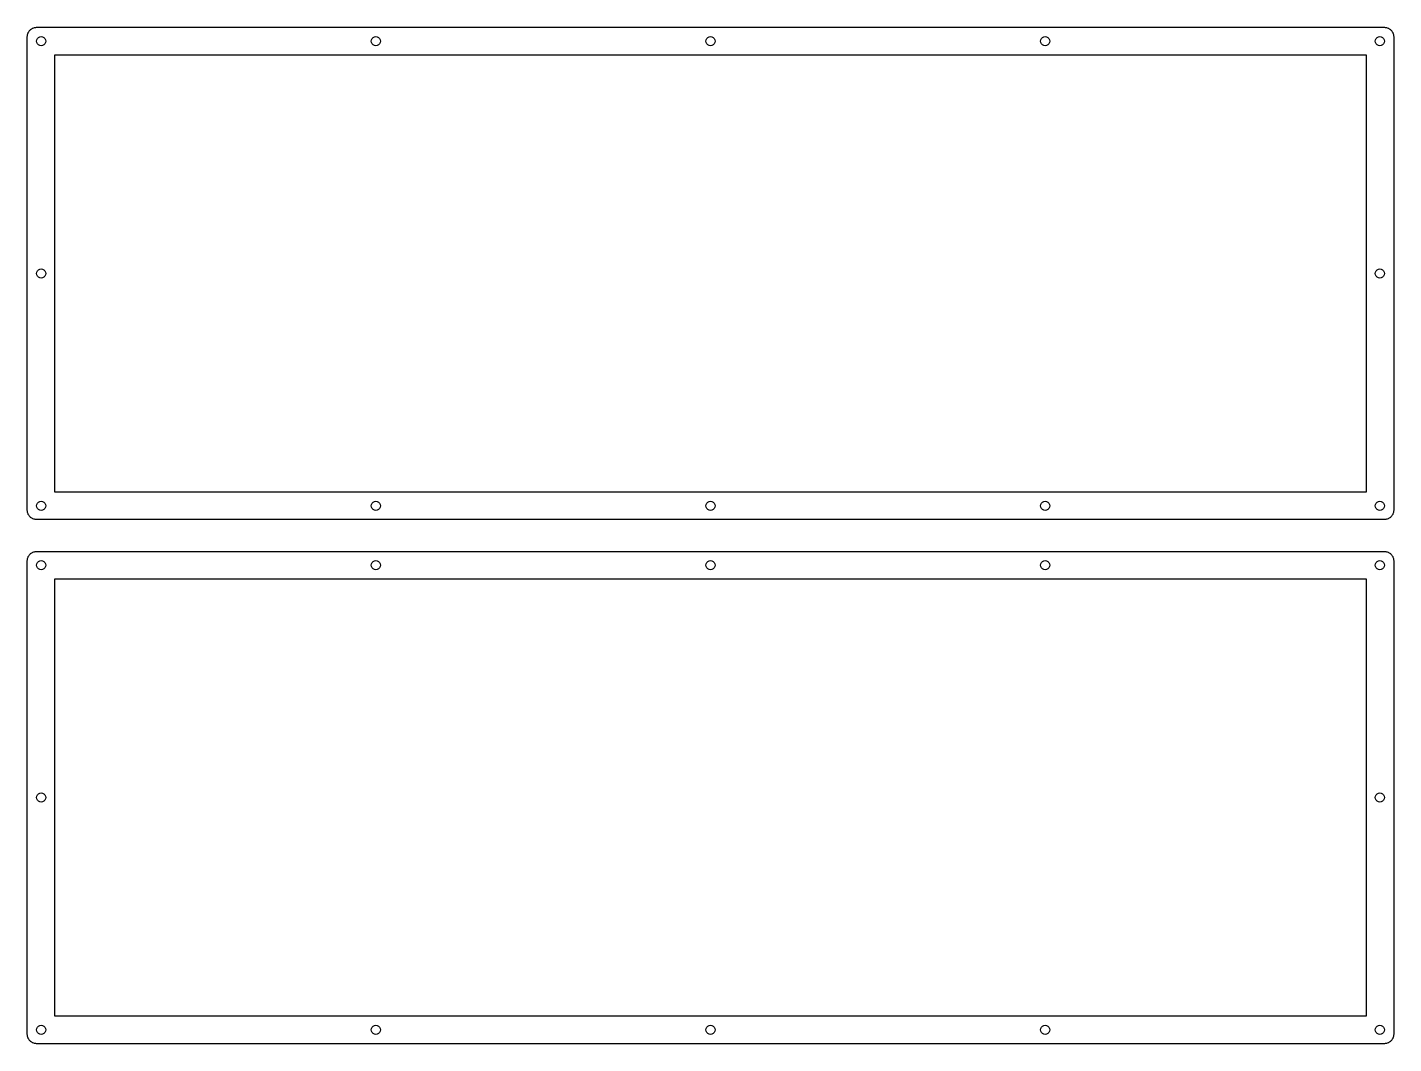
# Model space of a CAD drawing. Extents: x 0 to 11.7, y 0 to 8.7.
import ezdxf

# ---------------------------------------------------------------- set-up
doc = ezdxf.new("R2010")
doc.units = 0
doc.layers.add('Layer_1', color=7, linetype='CONTINUOUS')

msp = doc.modelspace()

# ---------------------------------------------------------------- linework, layer by layer
at = {"layer": 'Layer_1', "color": 7}
for points in [[(11.724213, 8.662137), (11.725394, 8.656074), (11.726142, 8.649932), (11.726378, 8.643751), (11.726378, 4.57879), (11.726142, 4.572609), (11.725394, 4.566468), (11.724213, 4.560405), (11.72252, 4.55446), (11.720394, 4.548672), (11.717795, 4.543042), (11.714764, 4.537649), (11.711339, 4.532491), (11.70752, 4.527649), (11.703307, 4.523121), (11.69878, 4.518909), (11.693937, 4.51509), (11.68878, 4.511664), (11.683386, 4.508633), (11.677756, 4.506035), (11.671969, 4.503909), (11.666024, 4.502216), (11.659961, 4.501035), (11.653819, 4.500286), (11.647638, 4.50005), (0.082677, 4.50005), (0.076496, 4.500286), (0.070354, 4.501035), (0.064291, 4.502216), (0.058346, 4.503909), (0.052559, 4.506035), (0.046929, 4.508633), (0.041535, 4.511664), (0.036378, 4.51509), (0.031535, 4.518909), (0.027008, 4.523121), (0.022795, 4.527649), (0.018976, 4.532491), (0.015551, 4.537649), (0.01252, 4.543042), (0.009921, 4.548672), (0.007795, 4.55446), (0.006102, 4.560405), (0.004921, 4.566468), (0.004173, 4.572609), (0.003937, 4.57879), (0.003937, 8.643751), (0.004173, 8.649932), (0.004921, 8.656074), (0.006102, 8.662137), (0.007795, 8.668082), (0.009921, 8.673869), (0.01252, 8.679499), (0.015551, 8.684893), (0.018976, 8.69005), (0.022795, 8.694893), (0.027008, 8.69942), (0.031535, 8.703633), (0.036378, 8.707452), (0.041535, 8.710877), (0.046929, 8.713909), (0.052559, 8.716507), (0.058346, 8.718633), (0.064291, 8.720326), (0.070354, 8.721507), (0.076496, 8.722255), (0.082677, 8.722491), (11.647638, 8.722491), (11.653819, 8.722255), (11.659961, 8.721507), (11.666024, 8.720326), (11.671969, 8.718633), (11.677756, 8.716507), (11.683386, 8.713909), (11.68878, 8.710877), (11.693937, 8.707452), (11.69878, 8.703633), (11.703307, 8.69942), (11.70752, 8.694893), (11.711339, 8.69005), (11.714764, 8.684893), (11.717795, 8.679499), (11.720394, 8.673869), (11.72252, 8.668082), (11.724213, 8.662137)], [(0.090197, 8.627531), (0.098898, 8.636231), (0.109882, 8.641822), (0.122047, 8.643751), (0.134213, 8.641822), (0.145197, 8.636231), (0.153898, 8.627531), (0.159488, 8.616546), (0.161417, 8.604381), (0.159488, 8.592216), (0.153898, 8.581231), (0.145197, 8.572531), (0.134213, 8.56694), (0.122047, 8.565011), (0.109882, 8.56694), (0.098898, 8.572531), (0.090197, 8.581231), (0.084606, 8.592216), (0.082677, 8.604381), (0.084606, 8.616546), (0.090197, 8.627531)], [(2.961732, 8.627531), (2.970472, 8.636231), (2.981417, 8.641822), (2.993622, 8.643751), (3.005787, 8.641822), (3.016732, 8.636231), (3.025472, 8.627531), (3.031063, 8.616546), (3.032992, 8.604381), (3.031063, 8.592216), (3.025472, 8.581231), (3.016732, 8.572531), (3.005787, 8.56694), (2.993622, 8.565011), (2.981417, 8.56694), (2.970472, 8.572531), (2.961732, 8.581231), (2.956142, 8.592216), (2.954252, 8.604381), (2.956142, 8.616546), (2.961732, 8.627531)], [(5.833307, 8.627531), (5.842008, 8.636231), (5.852992, 8.641822), (5.865158, 8.643751), (5.877323, 8.641822), (5.888307, 8.636231), (5.897008, 8.627531), (5.902598, 8.616546), (5.904528, 8.604381), (5.902598, 8.592216), (5.897008, 8.581231), (5.888307, 8.572531), (5.877323, 8.56694), (5.865158, 8.565011), (5.852992, 8.56694), (5.842008, 8.572531), (5.833307, 8.581231), (5.827717, 8.592216), (5.825787, 8.604381), (5.827717, 8.616546), (5.833307, 8.627531)], [(8.704843, 8.627531), (8.713583, 8.636231), (8.724528, 8.641822), (8.736732, 8.643751), (8.748898, 8.641822), (8.759843, 8.636231), (8.768583, 8.627531), (8.774173, 8.616546), (8.776102, 8.604381), (8.774173, 8.592216), (8.768583, 8.581231), (8.759843, 8.572531), (8.748898, 8.56694), (8.736732, 8.565011), (8.724528, 8.56694), (8.713583, 8.572531), (8.704843, 8.581231), (8.699252, 8.592216), (8.697362, 8.604381), (8.699252, 8.616546), (8.704843, 8.627531)], [(11.576417, 8.627531), (11.585118, 8.636231), (11.596102, 8.641822), (11.608268, 8.643751), (11.620433, 8.641822), (11.631417, 8.636231), (11.640118, 8.627531), (11.645709, 8.616546), (11.647638, 8.604381), (11.645709, 8.592216), (11.640118, 8.581231), (11.631417, 8.572531), (11.620433, 8.56694), (11.608268, 8.565011), (11.596102, 8.56694), (11.585118, 8.572531), (11.576417, 8.581231), (11.570827, 8.592216), (11.568898, 8.604381), (11.570827, 8.616546), (11.576417, 8.627531)], [(0.240158, 8.486271), (11.490158, 8.486271), (11.490158, 4.736271), (0.240157, 4.736271), (0.240158, 8.486271)], [(0.090197, 6.63442), (0.098898, 6.643121), (0.109882, 6.648712), (0.122047, 6.650641), (0.134213, 6.648712), (0.145197, 6.643121), (0.153898, 6.63442), (0.159488, 6.623436), (0.161417, 6.611271), (0.159488, 6.599105), (0.153898, 6.588121), (0.145197, 6.57942), (0.134213, 6.57383), (0.122047, 6.571901), (0.109882, 6.57383), (0.098898, 6.57942), (0.090197, 6.588121), (0.084606, 6.599105), (0.082677, 6.611271), (0.084606, 6.623436), (0.090197, 6.63442)], [(11.576417, 6.63442), (11.585118, 6.643121), (11.596102, 6.648712), (11.608268, 6.650641), (11.620433, 6.648712), (11.631417, 6.643121), (11.640118, 6.63442), (11.645709, 6.623436), (11.647638, 6.611271), (11.645709, 6.599105), (11.640118, 6.588121), (11.631417, 6.57942), (11.620433, 6.57383), (11.608268, 6.571901), (11.596102, 6.57383), (11.585118, 6.57942), (11.576417, 6.588121), (11.570827, 6.599105), (11.568898, 6.611271), (11.570827, 6.623436), (11.576417, 6.63442)], [(0.090197, 4.64131), (0.098898, 4.650011), (0.109882, 4.655601), (0.122047, 4.657531), (0.134213, 4.655601), (0.145197, 4.650011), (0.153898, 4.64131), (0.159488, 4.630326), (0.161417, 4.61816), (0.159488, 4.605995), (0.153898, 4.595011), (0.145197, 4.58631), (0.134213, 4.58072), (0.122047, 4.57879), (0.109882, 4.58072), (0.098898, 4.58631), (0.090197, 4.595011), (0.084606, 4.605995), (0.082677, 4.61816), (0.084606, 4.630326), (0.090197, 4.64131)], [(2.961732, 4.64131), (2.970472, 4.650011), (2.981417, 4.655601), (2.993622, 4.657531), (3.005787, 4.655601), (3.016732, 4.650011), (3.025472, 4.64131), (3.031063, 4.630326), (3.032992, 4.61816), (3.031063, 4.605995), (3.025472, 4.595011), (3.016732, 4.58631), (3.005787, 4.58072), (2.993622, 4.57879), (2.981417, 4.58072), (2.970472, 4.58631), (2.961732, 4.595011), (2.956142, 4.605995), (2.954252, 4.61816), (2.956142, 4.630326), (2.961732, 4.64131)], [(5.833307, 4.64131), (5.842008, 4.650011), (5.852992, 4.655601), (5.865158, 4.657531), (5.877323, 4.655601), (5.888307, 4.650011), (5.897008, 4.64131), (5.902598, 4.630326), (5.904528, 4.61816), (5.902598, 4.605995), (5.897008, 4.595011), (5.888307, 4.58631), (5.877323, 4.58072), (5.865158, 4.57879), (5.852992, 4.58072), (5.842008, 4.58631), (5.833307, 4.595011), (5.827717, 4.605995), (5.825787, 4.61816), (5.827717, 4.630326), (5.833307, 4.64131)], [(8.704843, 4.64131), (8.713583, 4.650011), (8.724528, 4.655601), (8.736732, 4.657531), (8.748898, 4.655601), (8.759843, 4.650011), (8.768583, 4.64131), (8.774173, 4.630326), (8.776102, 4.61816), (8.774173, 4.605995), (8.768583, 4.595011), (8.759843, 4.58631), (8.748898, 4.58072), (8.736732, 4.57879), (8.724528, 4.58072), (8.713583, 4.58631), (8.704843, 4.595011), (8.699252, 4.605995), (8.697362, 4.61816), (8.699252, 4.630326), (8.704843, 4.64131)], [(11.576417, 4.64131), (11.585118, 4.650011), (11.596102, 4.655601), (11.608268, 4.657531), (11.620433, 4.655601), (11.631417, 4.650011), (11.640118, 4.64131), (11.645709, 4.630326), (11.647638, 4.61816), (11.645709, 4.605995), (11.640118, 4.595011), (11.631417, 4.58631), (11.620433, 4.58072), (11.608268, 4.57879), (11.596102, 4.58072), (11.585118, 4.58631), (11.576417, 4.595011), (11.570827, 4.605995), (11.568898, 4.61816), (11.570827, 4.630326), (11.576417, 4.64131)], [(11.725394, 0.070354), (11.724213, 0.064291), (11.72252, 0.058346), (11.720394, 0.052559), (11.717795, 0.046929), (11.714764, 0.041535), (11.711339, 0.036378), (11.70752, 0.031535), (11.703307, 0.027008), (11.69878, 0.022795), (11.693937, 0.018976), (11.68878, 0.015551), (11.683386, 0.012519), (11.677756, 0.009921), (11.671969, 0.007795), (11.666024, 0.006102), (11.659961, 0.004921), (11.653819, 0.004173), (11.647638, 0.003937), (0.082677, 0.003937), (0.076496, 0.004173), (0.070354, 0.004921), (0.064291, 0.006102), (0.058346, 0.007795), (0.052559, 0.009921), (0.046929, 0.012519), (0.041535, 0.015551), (0.036378, 0.018976), (0.031535, 0.022795), (0.027008, 0.027008), (0.022795, 0.031535), (0.018976, 0.036378), (0.015551, 0.041535), (0.01252, 0.046929), (0.009921, 0.052559), (0.007795, 0.058346), (0.006102, 0.064291), (0.004921, 0.070354), (0.004173, 0.076496), (0.003937, 0.082677), (0.003937, 4.147638), (0.004173, 4.153819), (0.004921, 4.15996), (0.006102, 4.166023), (0.007795, 4.171968), (0.009921, 4.177756), (0.01252, 4.183386), (0.015551, 4.188779), (0.018976, 4.193937), (0.022795, 4.198779), (0.027008, 4.203307), (0.031535, 4.20752), (0.036378, 4.211338), (0.041535, 4.214764), (0.046929, 4.217795), (0.052559, 4.220394), (0.058346, 4.22252), (0.064291, 4.224212), (0.070354, 4.225394), (0.076496, 4.226142), (0.082677, 4.226378), (11.647638, 4.226378), (11.653819, 4.226142), (11.659961, 4.225394), (11.666024, 4.224212), (11.671969, 4.22252), (11.677756, 4.220394), (11.683386, 4.217795), (11.68878, 4.214764), (11.693937, 4.211338), (11.69878, 4.20752), (11.703307, 4.203307), (11.70752, 4.198779), (11.711339, 4.193937), (11.714764, 4.188779), (11.717795, 4.183386), (11.720394, 4.177756), (11.72252, 4.171968), (11.724213, 4.166023), (11.725394, 4.15996), (11.726142, 4.153819), (11.726378, 4.147638), (11.726378, 0.082677), (11.726142, 0.076496), (11.725394, 0.070354)], [(0.153898, 4.131417), (0.159488, 4.120433), (0.161417, 4.108268), (0.159488, 4.096102), (0.153898, 4.085118), (0.145197, 4.076417), (0.134213, 4.070827), (0.122047, 4.068897), (0.109882, 4.070827), (0.098898, 4.076417), (0.090197, 4.085118), (0.084606, 4.096102), (0.082677, 4.108268), (0.084606, 4.120433), (0.090197, 4.131417), (0.098898, 4.140118), (0.109882, 4.145708), (0.122047, 4.147638), (0.134213, 4.145708), (0.145197, 4.140118), (0.153898, 4.131417)], [(3.025472, 4.131417), (3.031063, 4.120433), (3.032992, 4.108268), (3.031063, 4.096102), (3.025472, 4.085118), (3.016732, 4.076417), (3.005787, 4.070827), (2.993622, 4.068897), (2.981417, 4.070827), (2.970472, 4.076417), (2.961732, 4.085118), (2.956142, 4.096102), (2.954252, 4.108268), (2.956142, 4.120433), (2.961732, 4.131417), (2.970472, 4.140118), (2.981417, 4.145708), (2.993622, 4.147638), (3.005787, 4.145708), (3.016732, 4.140118), (3.025472, 4.131417)], [(5.897008, 4.131417), (5.902598, 4.120433), (5.904528, 4.108268), (5.902598, 4.096102), (5.897008, 4.085118), (5.888307, 4.076417), (5.877323, 4.070827), (5.865158, 4.068897), (5.852992, 4.070827), (5.842008, 4.076417), (5.833307, 4.085118), (5.827717, 4.096102), (5.825787, 4.108268), (5.827717, 4.120433), (5.833307, 4.131417), (5.842008, 4.140118), (5.852992, 4.145708), (5.865158, 4.147638), (5.877323, 4.145708), (5.888307, 4.140118), (5.897008, 4.131417)], [(8.768583, 4.131417), (8.774173, 4.120433), (8.776102, 4.108268), (8.774173, 4.096102), (8.768583, 4.085118), (8.759843, 4.076417), (8.748898, 4.070827), (8.736732, 4.068897), (8.724528, 4.070827), (8.713583, 4.076417), (8.704843, 4.085118), (8.699252, 4.096102), (8.697362, 4.108268), (8.699252, 4.120433), (8.704843, 4.131417), (8.713583, 4.140118), (8.724528, 4.145708), (8.736732, 4.147638), (8.748898, 4.145708), (8.759843, 4.140118), (8.768583, 4.131417)], [(11.640118, 4.131417), (11.645709, 4.120433), (11.647638, 4.108268), (11.645709, 4.096102), (11.640118, 4.085118), (11.631417, 4.076417), (11.620433, 4.070827), (11.608268, 4.068897), (11.596102, 4.070827), (11.585118, 4.076417), (11.576417, 4.085118), (11.570827, 4.096102), (11.568898, 4.108268), (11.570827, 4.120433), (11.576417, 4.131417), (11.585118, 4.140118), (11.596102, 4.145708), (11.608268, 4.147638), (11.620433, 4.145708), (11.631417, 4.140118), (11.640118, 4.131417)], [(0.240158, 3.990157), (11.490158, 3.990157), (11.490158, 0.240157), (0.240157, 0.240157), (0.240158, 3.990157)], [(0.153898, 2.138307), (0.159488, 2.127323), (0.161417, 2.115157), (0.159488, 2.102992), (0.153898, 2.092008), (0.145197, 2.083307), (0.134213, 2.077716), (0.122047, 2.075787), (0.109882, 2.077716), (0.098898, 2.083307), (0.090197, 2.092008), (0.084606, 2.102992), (0.082677, 2.115157), (0.084606, 2.127323), (0.090197, 2.138307), (0.098898, 2.147008), (0.109882, 2.152598), (0.122047, 2.154527), (0.134213, 2.152598), (0.145197, 2.147008), (0.153898, 2.138307)], [(11.640118, 2.138307), (11.645709, 2.127323), (11.647638, 2.115157), (11.645709, 2.102992), (11.640118, 2.092008), (11.631417, 2.083307), (11.620433, 2.077716), (11.608268, 2.075787), (11.596102, 2.077716), (11.585118, 2.083307), (11.576417, 2.092008), (11.570827, 2.102992), (11.568898, 2.115157), (11.570827, 2.127323), (11.576417, 2.138307), (11.585118, 2.147008), (11.596102, 2.152598), (11.608268, 2.154527), (11.620433, 2.152598), (11.631417, 2.147008), (11.640118, 2.138307)], [(0.153898, 0.145197), (0.159488, 0.134212), (0.161417, 0.122047), (0.159488, 0.109882), (0.153898, 0.098897), (0.145197, 0.090197), (0.134213, 0.084606), (0.122047, 0.082677), (0.109882, 0.084606), (0.098898, 0.090197), (0.090197, 0.098897), (0.084606, 0.109882), (0.082677, 0.122047), (0.084606, 0.134212), (0.090197, 0.145197), (0.098898, 0.153897), (0.109882, 0.159488), (0.122047, 0.161417), (0.134213, 0.159488), (0.145197, 0.153897), (0.153898, 0.145197)], [(3.025472, 0.145197), (3.031063, 0.134212), (3.032992, 0.122047), (3.031063, 0.109882), (3.025472, 0.098897), (3.016732, 0.090197), (3.005787, 0.084606), (2.993622, 0.082677), (2.981417, 0.084606), (2.970472, 0.090197), (2.961732, 0.098897), (2.956142, 0.109882), (2.954252, 0.122047), (2.956142, 0.134212), (2.961732, 0.145197), (2.970472, 0.153897), (2.981417, 0.159488), (2.993622, 0.161417), (3.005787, 0.159488), (3.016732, 0.153897), (3.025472, 0.145197)], [(5.897008, 0.145197), (5.902598, 0.134212), (5.904528, 0.122047), (5.902598, 0.109882), (5.897008, 0.098897), (5.888307, 0.090197), (5.877323, 0.084606), (5.865158, 0.082677), (5.852992, 0.084606), (5.842008, 0.090197), (5.833307, 0.098897), (5.827717, 0.109882), (5.825787, 0.122047), (5.827717, 0.134212), (5.833307, 0.145197), (5.842008, 0.153897), (5.852992, 0.159488), (5.865158, 0.161417), (5.877323, 0.159488), (5.888307, 0.153897), (5.897008, 0.145197)], [(8.768583, 0.145197), (8.774173, 0.134212), (8.776102, 0.122047), (8.774173, 0.109882), (8.768583, 0.098897), (8.759843, 0.090197), (8.748898, 0.084606), (8.736732, 0.082677), (8.724528, 0.084606), (8.713583, 0.090197), (8.704843, 0.098897), (8.699252, 0.109882), (8.697362, 0.122047), (8.699252, 0.134212), (8.704843, 0.145197), (8.713583, 0.153897), (8.724528, 0.159488), (8.736732, 0.161417), (8.748898, 0.159488), (8.759843, 0.153897), (8.768583, 0.145197)], [(11.640118, 0.145197), (11.645709, 0.134212), (11.647638, 0.122047), (11.645709, 0.109882), (11.640118, 0.098897), (11.631417, 0.090197), (11.620433, 0.084606), (11.608268, 0.082677), (11.596102, 0.084606), (11.585118, 0.090197), (11.576417, 0.098897), (11.570827, 0.109882), (11.568898, 0.122047), (11.570827, 0.134212), (11.576417, 0.145197), (11.585118, 0.153897), (11.596102, 0.159488), (11.608268, 0.161417), (11.620433, 0.159488), (11.631417, 0.153897), (11.640118, 0.145197)]]:
    msp.add_lwpolyline(points, close=True, dxfattribs=at)

doc.saveas('drawing.dxf')
